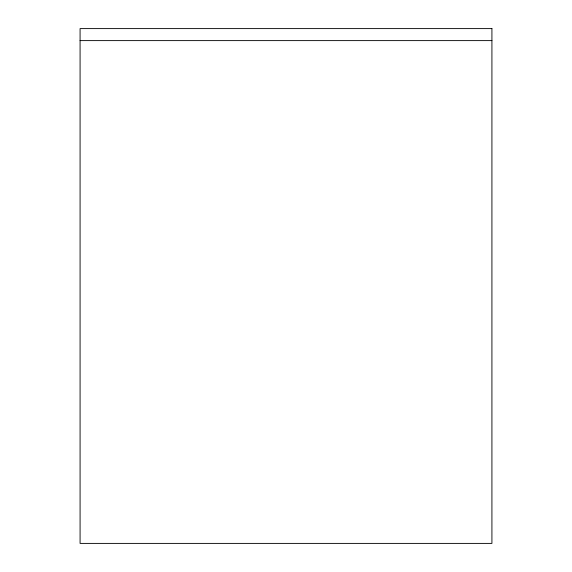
<?xml version="1.0" encoding="UTF-8"?>
<svg xmlns="http://www.w3.org/2000/svg" width="572" height="572" viewBox="0 0 572 572"><rect width="100%" height="100%" fill="white"/><g stroke="black" fill="none" stroke-linecap="round" stroke-linejoin="round"><path stroke-width="0.86" d="M80.08 40.612L491.92 40.612M491.92 28.6L80.08 28.6L80.08 543.4L491.92 543.4L491.92 28.6"/></g></svg>
